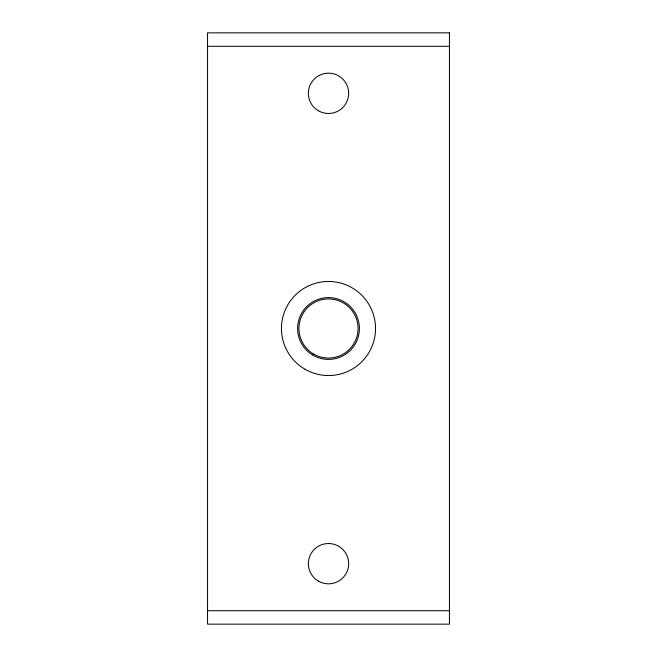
<?xml version="1.0" encoding="UTF-8"?>
<svg xmlns="http://www.w3.org/2000/svg" width="657" height="657" viewBox="0 0 657 657"><rect width="100%" height="100%" fill="white"/><g stroke="black" fill="none" stroke-linecap="round" stroke-linejoin="round"><path stroke-width="0.99" d="M207.555 46.286L449.445 46.286M207.555 610.714L449.445 610.714M449.445 32.85L207.555 32.85L207.555 624.15L449.445 624.15L449.445 32.85M304.979 369.234A47.033 47.033 0 0 0 375.533 328.5A47.033 47.033 0 0 0 304.979 287.766A47.033 47.033 0 0 0 304.979 369.234M318.423 581.133A20.162 20.162 0 0 0 348.662 563.673A20.162 20.162 0 0 0 318.423 546.222A20.162 20.162 0 0 0 318.423 581.133M318.423 110.778A20.162 20.162 0 0 0 348.662 93.327A20.162 20.162 0 0 0 318.423 75.867A20.162 20.162 0 0 0 318.423 110.778M313.044 355.265A30.912 30.912 0 0 0 359.412 328.5A30.912 30.912 0 0 0 313.044 301.735A30.912 30.912 0 0 0 313.044 355.265M313.718 354.107A29.565 29.565 0 0 0 358.065 328.5A29.565 29.565 0 0 0 313.718 302.893A29.565 29.565 0 0 0 313.718 354.107"/></g></svg>
